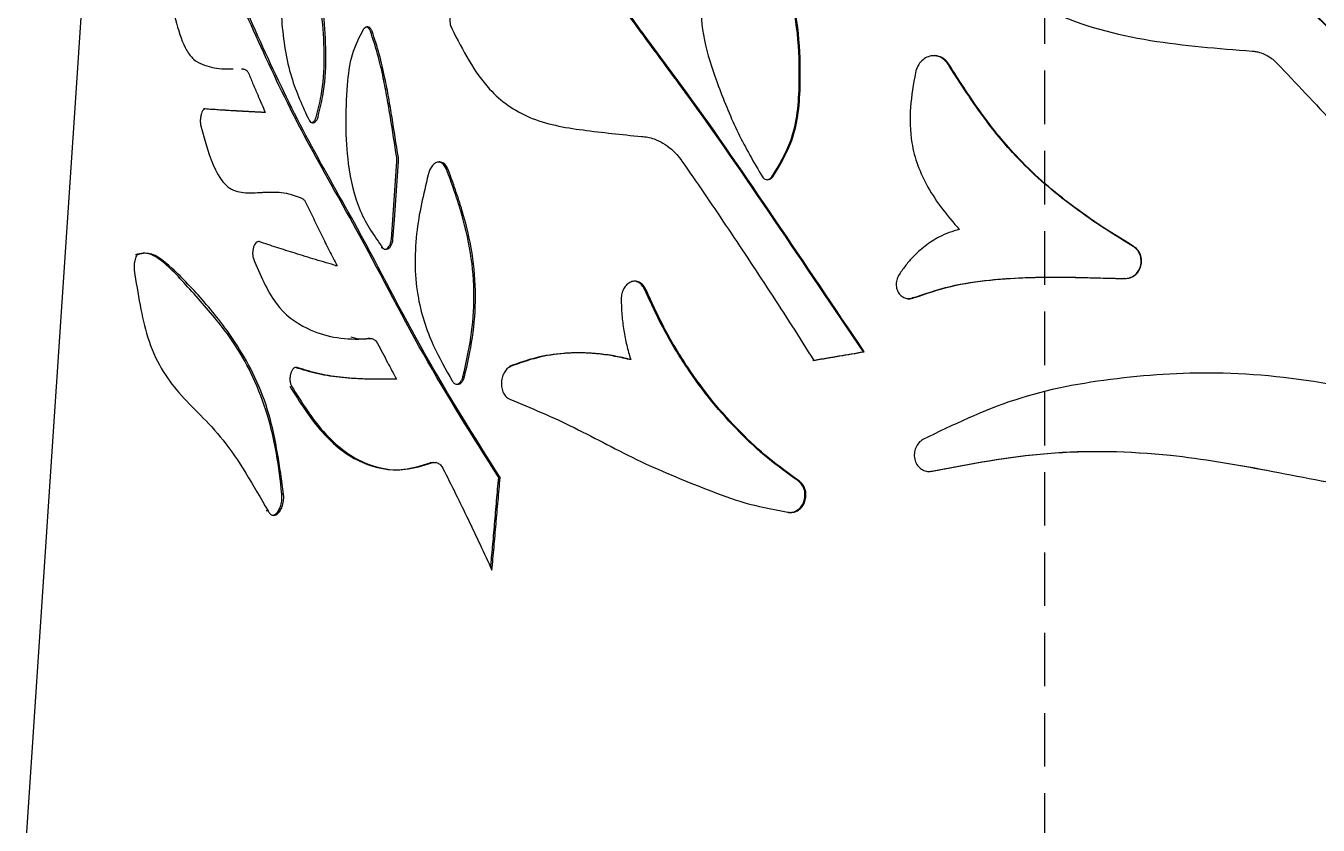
# Model space of a CAD drawing. Header units: millimetres. Extents: x 8 to 832, y 8 to 585.
# Drawn here: x 486.11 to 516.77, y 188.56 to 207.52 of the extents above; entities that cross this region are included whole.
import ezdxf

# ---------------------------------------------------------------- set-up
doc = ezdxf.new("R2010")
doc.units = ezdxf.units.MM
doc.linetypes.add('HIDDEN', pattern=[1.905, 1.27, -0.635])
doc.layers.add('HIDDEN', color=3, linetype='HIDDEN')
doc.layers.add('OUTLINE', color=7, linetype='Continuous', lineweight=25)

msp = doc.modelspace()

# ---------------------------------------------------------------- linework, layer by layer
at = {"layer": 'HIDDEN'}
msp.add_line((510.272, 263.612), (510.272, 183.612), dxfattribs=at)
at = {"layer": 'OUTLINE'}
for p, q in [((491.271, 206.495), (491.227, 206.495)), ((490.368, 205.552), (490.322, 205.552)), ((491.79, 205.467), (491.747, 205.467)), ((503.829, 203.938), (503.804, 203.938)), ((488.76, 202.092), (488.713, 202.092)), ((494.574, 202.26), (494.536, 202.26)), ((493.492, 201.83), (493.452, 201.83)), ((512.182, 201.528), (512.17, 201.528)), ((507.165, 201.069), (507.145, 201.069)), ((494.267, 200.108), (494.228, 200.108)), ((500.458, 199.608), (500.428, 199.608)), ((506, 199.791), (505.978, 199.791)), ((494.9, 199.144), (494.862, 199.144)), ((496.516, 199.196), (496.48, 199.196)), ((495.737, 197.156), (495.7, 197.156)), ((495.846, 197.164), (495.834, 197.164)), ((497.361, 196.808), (497.327, 196.808)), ((507.549, 196.955), (507.595, 196.962)), ((492.225, 196.413), (492.184, 196.413)), ((491.855, 196.016), (491.813, 196.016)), ((504.224, 195.981), (504.2, 195.981))]:
    msp.add_line(p, q, dxfattribs=at)
at = {"layer": 'OUTLINE', "flags": 128}
for points in [[(488.552, 224.871), (487.285, 205.819), (486.766, 198.015), (486.111, 188.161)], [(494.781, 202.463), (494.814, 202.924), (494.847, 203.385), (494.879, 203.846), (494.912, 204.307)], [(494.819, 202.463), (494.852, 202.924), (494.885, 203.385), (494.918, 203.846), (494.95, 204.307)]]:
    msp.add_lwpolyline(points, dxfattribs=at)
at = {"layer": 'OUTLINE'}
for points, knots in [([(520.273, 204.1), (520.258, 204.118), (519.397, 205.177), (516.505, 207.996), (511.637, 212.464), (506.495, 217.319), (501.887, 221.463), (499.371, 223.73), (498.102, 224.874)], [0, 0, 0, 0, 0.002136, 0.125581, 0.371571, 0.617597, 0.807046, 1, 1, 1, 1]), ([(522.765, 201.035), (521.937, 202.092), (520.282, 204.205), (516.539, 208.031), (511.63, 212.462), (506.51, 217.328), (501.912, 221.466), (499.405, 223.729), (498.14, 224.871)], [0, 0, 0, 0, 0.110171, 0.220382, 0.439998, 0.659647, 0.828272, 1, 1, 1, 1]), ([(505.978, 199.791), (505.271, 200.838), (503.858, 202.933), (502.119, 205.481), (500.991, 206.976), (500.554, 207.578), (500.379, 207.818), (499.904, 208.481), (499.145, 209.566), (498.187, 210.938), (497.575, 211.812), (497.287, 212.223)], [0, 0, 0, 0, 0.238374, 0.476849, 0.595973, 0.610862, 0.625751, 0.655528, 0.77465, 0.893778, 1, 1, 1, 1]), ([(506, 199.791), (505.294, 200.839), (503.882, 202.935), (502.144, 205.484), (501.018, 206.98), (500.58, 207.582), (500.406, 207.823), (499.931, 208.486), (499.173, 209.572), (498.218, 210.943), (497.609, 211.814), (497.323, 212.223)], [0, 0, 0, 0, 0.238538, 0.477176, 0.596382, 0.61128, 0.626179, 0.655977, 0.775181, 0.894391, 1, 1, 1, 1]), ([(503.804, 203.938), (503.975, 204.219), (504.381, 204.886), (504.511, 206.502), (504.345, 208.458), (503.526, 210.158), (502.879, 210.978), (502.639, 211.282)], [0, 0, 0, 0, 0.12232, 0.2907745, 0.5782342, 0.843421, 1, 1, 1, 1]), ([(503.829, 203.938), (503.999, 204.219), (504.405, 204.888), (504.535, 206.504), (504.369, 208.461), (503.55, 210.161), (502.905, 210.979), (502.666, 211.282)], [0, 0, 0, 0, 0.122354, 0.291167, 0.578697, 0.844233, 1, 1, 1, 1]), ([(497.327, 196.808), (496.714, 197.778), (495.487, 199.724), (494.083, 202.514), (492.753, 204.779), (491.733, 206.891), (490.814, 209), (490.286, 210.331), (490.021, 210.997)], [0, 0, 0, 0, 0.199143, 0.399212, 0.548526, 0.698158, 0.848839, 1, 1, 1, 1]), ([(497.361, 196.808), (496.749, 197.779), (495.523, 199.726), (494.121, 202.517), (492.793, 204.782), (491.775, 206.893), (490.859, 209.001), (490.331, 210.331), (490.067, 210.997)], [0, 0, 0, 0, 0.199295, 0.399515, 0.548755, 0.698314, 0.848917, 1, 1, 1, 1]), ([(502.263, 211.051), (502.232, 210.553), (502.171, 209.558), (502.068, 208.221), (502.199, 207.036), (502.559, 206.026), (502.985, 204.964), (503.383, 204.281), (503.583, 203.938)], [0, 0, 0, 0, 0.19713, 0.394172, 0.528054, 0.668091, 0.83334, 1, 1, 1, 1]), ([(492.369, 209.702), (492.3, 209.405), (492.145, 208.74), (492.156, 207.535), (492.358, 206.297), (492.677, 205.612), (492.829, 205.284)], [0, 0, 0, 0, 0.190434, 0.425539, 0.724453, 1, 1, 1, 1]), ([(493, 205.357), (493.041, 205.525), (493.226, 206.267), (493.188, 207.308), (493.079, 208.293), (492.881, 208.758), (492.733, 209.166), (492.718, 209.482), (492.713, 209.598)], [0, 0, 0, 0, 0.117035, 0.517583, 0.668399, 0.788797, 0.922111, 1, 1, 1, 1]), ([(493.041, 205.357), (493.083, 205.525), (493.267, 206.27), (493.23, 207.317), (493.099, 208.469), (492.792, 208.967), (492.763, 209.459), (492.755, 209.598)], [0, 0, 0, 0, 0.117071, 0.519602, 0.671172, 0.906638, 1, 1, 1, 1]), ([(508.703, 209.603), (508.917, 209.228), (509.335, 208.49), (510.768, 207.617), (512.743, 207.117), (514.391, 206.988), (515.2, 206.925)], [0, 0, 0, 0, 0.172529, 0.338884, 0.675787, 1, 1, 1, 1]), ([(489.512, 208.322), (489.566, 208.071), (489.675, 207.566), (489.866, 207.001), (490.088, 206.711), (490.365, 206.569), (490.674, 206.501), (490.935, 206.501), (491.025, 206.501)], [0, 0, 0, 0, 0.205983, 0.415712, 0.523786, 0.636991, 0.874763, 1, 1, 1, 1]), ([(496.544, 208.116), (496.516, 208.126), (496.459, 208.148), (496.37, 208.125), (496.288, 208.064), (496.222, 207.967), (496.176, 207.841), (496.159, 207.698), (496.172, 207.564), (496.201, 207.492), (496.213, 207.461)], [0, 0, 0, 0, 0.121973, 0.24407, 0.364027, 0.488165, 0.618163, 0.754518, 0.894127, 1, 1, 1, 1]), ([(494.115, 207.439), (494.014, 207.248), (493.81, 206.86), (493.685, 205.727), (493.678, 204.439), (493.995, 203.074), (494.38, 202.533), (494.574, 202.26)], [0, 0, 0, 0, 0.12261, 0.247387, 0.567438, 0.78125, 1, 1, 1, 1]), ([(494.324, 207.394), (494.314, 207.415), (494.295, 207.457), (494.251, 207.493), (494.203, 207.502), (494.155, 207.484), (494.128, 207.454), (494.115, 207.439)], [0, 0, 0, 0, 0.207783, 0.415914, 0.615017, 0.807294, 1, 1, 1, 1]), ([(494.284, 207.394), (494.275, 207.415), (494.255, 207.457), (494.214, 207.493), (494.184, 207.495), (494.171, 207.496)], [0, 0, 0, 0, 0.359156, 0.718861, 1, 1, 1, 1]), ([(494.908, 204.398), (494.859, 204.715), (494.785, 205.189), (494.681, 205.82), (494.585, 206.325), (494.463, 206.86), (494.344, 207.215), (494.284, 207.394)], [0, 0, 0, 0, 0.3068998, 0.4603545, 0.6139687, 0.8060689, 1, 1, 1, 1]), ([(494.947, 204.398), (494.897, 204.715), (494.823, 205.189), (494.72, 205.82), (494.624, 206.325), (494.502, 206.86), (494.384, 207.215), (494.324, 207.394)], [0, 0, 0, 0, 0.306971, 0.46046, 0.614108, 0.806141, 1, 1, 1, 1]), ([(496.213, 207.461), (496.481, 206.939), (496.949, 206.029), (498.079, 205.25), (499.323, 205.038), (500.246, 204.946), (500.711, 204.9)], [0, 0, 0, 0, 0.285953, 0.499262, 0.747556, 1, 1, 1, 1]), ([(515.2, 206.925), (515.229, 206.921), (515.29, 206.915), (515.398, 206.888), (515.523, 206.84), (515.637, 206.772), (515.725, 206.703), (515.767, 206.661), (515.788, 206.64)], [0, 0, 0, 0, 0.135017, 0.271408, 0.499164, 0.733434, 0.866147, 1, 1, 1, 1]), ([(508.006, 206.613), (507.974, 206.655), (507.91, 206.738), (507.771, 206.808), (507.624, 206.825), (507.482, 206.786), (507.359, 206.701), (507.259, 206.573), (507.229, 206.468), (507.213, 206.413)], [0, 0, 0, 0, 0.146022, 0.292434, 0.433656, 0.569253, 0.707351, 0.84966, 1, 1, 1, 1]), ([(507.987, 206.613), (507.955, 206.654), (507.891, 206.737), (507.763, 206.807), (507.674, 206.81), (507.637, 206.812)], [0, 0, 0, 0, 0.363688, 0.728329, 1, 1, 1, 1]), ([(515.788, 206.64), (516.242, 206.159), (517.15, 205.198), (518.463, 203.779), (519.735, 202.393), (520.555, 201.493), (520.966, 201.042)], [0, 0, 0, 0, 0.261211, 0.522422, 0.761135, 1, 1, 1, 1]), ([(491.271, 206.495), (491.284, 206.494), (491.307, 206.494), (491.338, 206.475), (491.362, 206.45), (491.383, 206.419), (491.394, 206.396), (491.4, 206.384)], [0, 0, 0, 0, 0.270934, 0.4657, 0.666084, 0.831555, 1, 1, 1, 1]), ([(491.4, 206.384), (491.434, 206.301), (491.504, 206.136), (491.604, 205.9), (491.699, 205.677), (491.76, 205.537), (491.79, 205.467)], [0, 0, 0, 0, 0.271679, 0.543357, 0.771677, 1, 1, 1, 1]), ([(507.213, 206.413), (507.166, 206.142), (507.071, 205.592), (507.085, 204.838), (507.257, 204.2), (507.509, 203.674), (507.844, 203.167), (508.116, 202.853), (508.252, 202.695)], [0, 0, 0, 0, 0.199745, 0.405622, 0.542292, 0.68402, 0.840972, 1, 1, 1, 1]), ([(512.375, 202.293), (512.099, 202.461), (511.547, 202.8), (510.793, 203.342), (510.109, 203.911), (509.401, 204.614), (508.688, 205.518), (508.221, 206.247), (507.987, 206.613)], [0, 0, 0, 0, 0.15478, 0.310033, 0.446523, 0.583891, 0.790993, 1, 1, 1, 1]), ([(512.387, 202.293), (512.111, 202.462), (511.559, 202.8), (510.806, 203.343), (510.123, 203.912), (509.417, 204.615), (508.705, 205.519), (508.239, 206.247), (508.006, 206.613)], [0, 0, 0, 0, 0.154908, 0.310289, 0.446705, 0.583998, 0.791049, 1, 1, 1, 1]), ([(490.368, 205.552), (490.357, 205.55), (490.334, 205.546), (490.302, 205.507), (490.275, 205.448), (490.256, 205.372), (490.247, 205.286), (490.249, 205.208), (490.258, 205.165), (490.262, 205.148)], [0, 0, 0, 0, 0.141716, 0.283378, 0.426958, 0.574896, 0.729102, 0.886852, 1, 1, 1, 1]), ([(491.747, 205.467), (491.613, 205.474), (491.346, 205.489), (490.979, 205.51), (490.636, 205.531), (490.427, 205.545), (490.322, 205.552)], [0, 0, 0, 0, 0.261452, 0.522904, 0.761393, 1, 1, 1, 1]), ([(491.79, 205.467), (491.657, 205.474), (491.39, 205.489), (491.023, 205.511), (490.68, 205.531), (490.472, 205.545), (490.368, 205.552)], [0, 0, 0, 0, 0.2618489, 0.5236977, 0.7617904, 1, 1, 1, 1]), ([(490.262, 205.148), (490.363, 204.776), (490.522, 204.19), (490.89, 203.649), (491.284, 203.544), (491.602, 203.57), (491.942, 203.583), (492.26, 203.585), (492.54, 203.478), (492.665, 203.43)], [0, 0, 0, 0, 0.246019, 0.387525, 0.529298, 0.683602, 0.72214, 0.87648, 1, 1, 1, 1]), ([(492.829, 205.284), (492.841, 205.268), (492.863, 205.236), (492.906, 205.218), (492.951, 205.227), (492.993, 205.261), (493.023, 205.308), (493.036, 205.344), (493.041, 205.357)], [0, 0, 0, 0, 0.183362, 0.366995, 0.544249, 0.719362, 0.897544, 1, 1, 1, 1]), ([(492.909, 205.231), (492.923, 205.241), (492.951, 205.26), (492.981, 205.309), (492.995, 205.344), (493, 205.357)], [0, 0, 0, 0, 0.385432, 0.777359, 1, 1, 1, 1]), ([(500.711, 204.9), (500.761, 204.895), (500.863, 204.886), (501.036, 204.838), (501.228, 204.75), (501.409, 204.619), (501.559, 204.472), (501.636, 204.368), (501.675, 204.316)], [0, 0, 0, 0, 0.1368059, 0.275428, 0.4791382, 0.6887174, 0.8431869, 1, 1, 1, 1]), ([(494.912, 204.307), (494.913, 204.315), (494.913, 204.331), (494.913, 204.354), (494.911, 204.377), (494.909, 204.391), (494.908, 204.398)], [0, 0, 0, 0, 0.258925, 0.517875, 0.758205, 1, 1, 1, 1]), ([(494.95, 204.307), (494.951, 204.315), (494.952, 204.331), (494.951, 204.354), (494.95, 204.377), (494.948, 204.391), (494.947, 204.398)], [0, 0, 0, 0, 0.258933, 0.517891, 0.758216, 1, 1, 1, 1]), ([(496.128, 204.113), (496.112, 204.148), (496.078, 204.218), (496, 204.282), (495.914, 204.302), (495.828, 204.277), (495.752, 204.213), (495.703, 204.137), (495.682, 204.085), (495.676, 204.071)], [0, 0, 0, 0, 0.1623626, 0.3249445, 0.4817371, 0.6329006, 0.7839028, 0.9399731, 1, 1, 1, 1]), ([(496.092, 204.113), (496.075, 204.148), (496.041, 204.218), (495.965, 204.282), (495.909, 204.29), (495.882, 204.293)], [0, 0, 0, 0, 0.345453, 0.691339, 1, 1, 1, 1]), ([(501.675, 204.316), (502.02, 203.812), (502.541, 203.051), (503.236, 202.011), (503.762, 201.213), (504.284, 200.406), (504.629, 199.86), (504.801, 199.587)], [0, 0, 0, 0, 0.32814, 0.495976, 0.663863, 0.831905, 1, 1, 1, 1]), ([(495.676, 204.071), (495.563, 203.615), (495.327, 202.661), (495.326, 201.168), (495.719, 199.985), (496.068, 199.375), (496.224, 199.101)], [0, 0, 0, 0, 0.262121, 0.547509, 0.796802, 1, 1, 1, 1]), ([(496.48, 199.196), (496.55, 199.506), (496.691, 200.133), (496.768, 201.131), (496.682, 202.155), (496.479, 202.985), (496.269, 203.633), (496.151, 203.953), (496.092, 204.113)], [0, 0, 0, 0, 0.184821, 0.373761, 0.574025, 0.783478, 0.891597, 1, 1, 1, 1]), ([(496.516, 199.196), (496.586, 199.506), (496.726, 200.133), (496.804, 201.132), (496.717, 202.157), (496.514, 202.987), (496.304, 203.634), (496.187, 203.953), (496.128, 204.113)], [0, 0, 0, 0, 0.184847, 0.373803, 0.574377, 0.784146, 0.891933, 1, 1, 1, 1]), ([(503.583, 203.938), (503.596, 203.923), (503.622, 203.894), (503.675, 203.873), (503.73, 203.873), (503.785, 203.893), (503.814, 203.923), (503.829, 203.938)], [0, 0, 0, 0, 0.199954, 0.40023, 0.594751, 0.790703, 1, 1, 1, 1]), ([(503.705, 203.876), (503.723, 203.881), (503.76, 203.892), (503.789, 203.922), (503.804, 203.938)], [0, 0, 0, 0, 0.484205, 1, 1, 1, 1]), ([(492.665, 203.43), (492.674, 203.424), (492.693, 203.413), (492.717, 203.387), (492.739, 203.358), (492.75, 203.335), (492.756, 203.324)], [0, 0, 0, 0, 0.266482, 0.533033, 0.764751, 1, 1, 1, 1]), ([(492.756, 203.324), (492.817, 203.197), (492.938, 202.944), (493.121, 202.568), (493.306, 202.196), (493.43, 201.952), (493.492, 201.83)], [0, 0, 0, 0, 0.254537, 0.509076, 0.754532, 1, 1, 1, 1]), ([(508.252, 202.695), (508.173, 202.672), (508.012, 202.626), (507.737, 202.5), (507.435, 202.308), (507.167, 202.064), (506.961, 201.824), (506.864, 201.677), (506.815, 201.603)], [0, 0, 0, 0, 0.137506, 0.276819, 0.495281, 0.719977, 0.859253, 1, 1, 1, 1]), ([(491.646, 202.404), (491.633, 202.405), (491.606, 202.409), (491.566, 202.38), (491.532, 202.33), (491.506, 202.26), (491.491, 202.178), (491.489, 202.088), (491.501, 202.034), (491.507, 202.007)], [0, 0, 0, 0, 0.135041, 0.270064, 0.406245, 0.545494, 0.689469, 0.837401, 1, 1, 1, 1]), ([(493.492, 201.83), (493.321, 201.879), (492.98, 201.979), (492.505, 202.124), (492.059, 202.266), (491.784, 202.358), (491.646, 202.404)], [0, 0, 0, 0, 0.259856, 0.519712, 0.759785, 1, 1, 1, 1]), ([(494.574, 202.26), (494.589, 202.247), (494.618, 202.223), (494.669, 202.219), (494.719, 202.24), (494.764, 202.286), (494.798, 202.352), (494.815, 202.415), (494.818, 202.453), (494.819, 202.463)], [0, 0, 0, 0, 0.156292, 0.31273, 0.465708, 0.618176, 0.77499, 0.938461, 1, 1, 1, 1]), ([(494.614, 202.225), (494.619, 202.224), (494.642, 202.22), (494.681, 202.242), (494.725, 202.286), (494.76, 202.353), (494.776, 202.415), (494.78, 202.453), (494.781, 202.463)], [0, 0, 0, 0, 0.072565, 0.279566, 0.485834, 0.69776, 0.918428, 1, 1, 1, 1]), ([(488.76, 202.092), (488.751, 202.085), (488.734, 202.071), (488.71, 202.018), (488.692, 201.948), (488.68, 201.866), (488.677, 201.788), (488.68, 201.744), (488.681, 201.726)], [0, 0, 0, 0, 0.172812, 0.34566, 0.518069, 0.695399, 0.877681, 1, 1, 1, 1]), ([(492.184, 196.413), (492.147, 196.738), (492.074, 197.395), (491.845, 198.337), (491.513, 199.21), (491.109, 199.922), (490.693, 200.488), (490.156, 201.101), (489.67, 201.661), (489.216, 202.051), (488.939, 202.16), (488.774, 202.11), (488.713, 202.092)], [0, 0, 0, 0, 0.091934, 0.185798, 0.289958, 0.398118, 0.492299, 0.5873, 0.779728, 0.863662, 0.949693, 1, 1, 1, 1]), ([(492.225, 196.413), (492.135, 197.065), (491.941, 198.462), (491.166, 199.969), (490.334, 201.008), (489.604, 201.776), (489.087, 202.19), (488.821, 202.11), (488.76, 202.092)], [0, 0, 0, 0, 0.185713, 0.39789, 0.588743, 0.78008, 0.949443, 1, 1, 1, 1]), ([(512.17, 201.528), (512.212, 201.532), (512.296, 201.538), (512.41, 201.602), (512.501, 201.699), (512.558, 201.823), (512.574, 201.963), (512.544, 202.102), (512.475, 202.22), (512.407, 202.27), (512.375, 202.293)], [0, 0, 0, 0, 0.121183, 0.242351, 0.364214, 0.490769, 0.621598, 0.755302, 0.888526, 1, 1, 1, 1]), ([(512.182, 201.528), (512.224, 201.532), (512.308, 201.538), (512.422, 201.602), (512.512, 201.698), (512.569, 201.822), (512.586, 201.963), (512.556, 202.102), (512.487, 202.22), (512.418, 202.27), (512.387, 202.293)], [0, 0, 0, 0, 0.120923, 0.241839, 0.363529, 0.490054, 0.621037, 0.755007, 0.888483, 1, 1, 1, 1]), ([(488.681, 201.726), (488.77, 201.165), (488.969, 199.9), (489.726, 198.729), (490.815, 197.828), (491.505, 196.626), (491.855, 196.016)], [0, 0, 0, 0, 0.198821, 0.448389, 0.720384, 1, 1, 1, 1]), ([(491.507, 202.007), (491.669, 201.62), (491.989, 200.859), (492.886, 200.207), (493.683, 200.064), (494.211, 200.104), (494.267, 200.108)], [0, 0, 0, 0, 0.279963, 0.550744, 0.952186, 1, 1, 1, 1]), ([(500.819, 201.271), (500.799, 201.308), (500.759, 201.382), (500.666, 201.45), (500.562, 201.474), (500.459, 201.453), (500.366, 201.392), (500.292, 201.296), (500.242, 201.174), (500.236, 201.085), (500.233, 201.04)], [0, 0, 0, 0, 0.129214, 0.258708, 0.381421, 0.501647, 0.621501, 0.744209, 0.871206, 1, 1, 1, 1]), ([(500.789, 201.271), (500.769, 201.308), (500.729, 201.383), (500.636, 201.446), (500.565, 201.473), (500.53, 201.466), (500.53, 201.466)], [0, 0, 0, 0, 0.336891, 0.674508, 0.994858, 1, 1, 1, 1]), ([(506.815, 201.603), (506.797, 201.566), (506.76, 201.492), (506.752, 201.365), (506.778, 201.243), (506.842, 201.141), (506.932, 201.074), (507.035, 201.045), (507.115, 201.052), (507.157, 201.067), (507.165, 201.069)], [0, 0, 0, 0, 0.142025, 0.283896, 0.429701, 0.571714, 0.705632, 0.837102, 0.968191, 1, 1, 1, 1]), ([(507.145, 201.069), (507.442, 201.17), (508.035, 201.371), (509.177, 201.536), (510.155, 201.568), (510.955, 201.559), (511.493, 201.546), (511.899, 201.535), (512.17, 201.528)], [0, 0, 0, 0, 0.187141, 0.374493, 0.68603, 0.764483, 0.842935, 1, 1, 1, 1]), ([(507.165, 201.069), (507.461, 201.17), (508.055, 201.371), (508.99, 201.506), (509.936, 201.565), (510.614, 201.565), (511.054, 201.557), (511.482, 201.547), (511.872, 201.537), (512.182, 201.528)], [0, 0, 0, 0, 0.1874, 0.37501, 0.562433, 0.749761, 0.773169, 0.819985, 1, 1, 1, 1]), ([(504.431, 196.726), (504.187, 196.901), (503.699, 197.254), (503.016, 197.889), (502.369, 198.605), (501.771, 199.42), (501.233, 200.304), (500.937, 200.948), (500.789, 201.271)], [0, 0, 0, 0, 0.154815, 0.310571, 0.479377, 0.649571, 0.824052, 1, 1, 1, 1]), ([(504.454, 196.726), (504.211, 196.902), (503.723, 197.255), (503.041, 197.89), (502.395, 198.606), (501.798, 199.421), (501.261, 200.305), (500.966, 200.948), (500.819, 201.271)], [0, 0, 0, 0, 0.15493, 0.310803, 0.479556, 0.649696, 0.824117, 1, 1, 1, 1]), ([(500.233, 201.04), (500.234, 200.978), (500.237, 200.853), (500.249, 200.666), (500.268, 200.481), (500.302, 200.24), (500.359, 199.946), (500.425, 199.721), (500.458, 199.608)], [0, 0, 0, 0, 0.12686, 0.253962, 0.380827, 0.507947, 0.753027, 1, 1, 1, 1]), ([(507.031, 201.053), (507.061, 201.053), (507.1, 201.053), (507.137, 201.066), (507.145, 201.069)], [0, 0, 0, 0, 0.775151, 1, 1, 1, 1]), ([(493.818, 200.143), (493.897, 200.121), (494.027, 200.085), (494.171, 200.102), (494.228, 200.108)], [0, 0, 0, 0, 0.607665, 1, 1, 1, 1]), ([(494.267, 200.108), (494.285, 200.108), (494.316, 200.109), (494.359, 200.091), (494.394, 200.066), (494.427, 200.031), (494.445, 200), (494.455, 199.985)], [0, 0, 0, 0, 0.2509178, 0.4322433, 0.6188149, 0.8067886, 1, 1, 1, 1]), ([(494.455, 199.985), (494.494, 199.911), (494.572, 199.763), (494.685, 199.549), (494.795, 199.343), (494.865, 199.21), (494.9, 199.144)], [0, 0, 0, 0, 0.264739, 0.529474, 0.764731, 1, 1, 1, 1]), ([(500.428, 199.608), (500.297, 199.638), (500.036, 199.698), (499.643, 199.75), (499.251, 199.771), (498.772, 199.754), (498.205, 199.67), (497.788, 199.519), (497.577, 199.443)], [0, 0, 0, 0, 0.134204, 0.268925, 0.403143, 0.53798, 0.767298, 1, 1, 1, 1]), ([(500.458, 199.608), (500.327, 199.638), (500.066, 199.698), (499.673, 199.75), (499.281, 199.771), (498.802, 199.754), (498.237, 199.67), (497.821, 199.519), (497.611, 199.443)], [0, 0, 0, 0, 0.134402, 0.269322, 0.403738, 0.538777, 0.767701, 1, 1, 1, 1]), ([(504.778, 199.587), (504.88, 199.605), (505.085, 199.64), (505.388, 199.691), (505.685, 199.742), (505.88, 199.775), (505.978, 199.791)], [0, 0, 0, 0, 0.257992, 0.515982, 0.757981, 1, 1, 1, 1]), ([(504.801, 199.587), (504.903, 199.605), (505.108, 199.64), (505.41, 199.692), (505.707, 199.742), (505.902, 199.775), (506, 199.791)], [0, 0, 0, 0, 0.258367, 0.516733, 0.758359, 1, 1, 1, 1]), ([(492.548, 199.416), (492.533, 199.418), (492.503, 199.423), (492.458, 199.395), (492.42, 199.345), (492.391, 199.276), (492.375, 199.194), (492.374, 199.107), (492.387, 199.032), (492.405, 198.995), (492.413, 198.978)], [0, 0, 0, 0, 0.124218, 0.248466, 0.372702, 0.498582, 0.628043, 0.760749, 0.895126, 1, 1, 1, 1]), ([(494.862, 199.144), (494.647, 199.14), (494.324, 199.135), (493.91, 199.152), (493.513, 199.185), (493.036, 199.254), (492.683, 199.362), (492.506, 199.416)], [0, 0, 0, 0, 0.254398, 0.381574, 0.508853, 0.753829, 1, 1, 1, 1]), ([(494.9, 199.144), (494.685, 199.14), (494.362, 199.135), (493.949, 199.152), (493.552, 199.185), (493.076, 199.254), (492.724, 199.362), (492.548, 199.416)], [0, 0, 0, 0, 0.254776, 0.382142, 0.50961, 0.754209, 1, 1, 1, 1]), ([(497.611, 199.443), (497.581, 199.426), (497.521, 199.392), (497.45, 199.294), (497.403, 199.172), (497.386, 199.035), (497.403, 198.898), (497.452, 198.78), (497.521, 198.702), (497.574, 198.679), (497.595, 198.67)], [0, 0, 0, 0, 0.125267, 0.250433, 0.378241, 0.510526, 0.644407, 0.778869, 0.909776, 1, 1, 1, 1]), ([(522.814, 196.634), (521.951, 197.182), (520.265, 198.252), (517.383, 199.027), (514.618, 199.362), (511.988, 199.203), (509.553, 198.757), (508.103, 198.056), (507.389, 197.711)], [0, 0, 0, 0, 0.184594, 0.361059, 0.537119, 0.693279, 0.849143, 1, 1, 1, 1]), ([(492.371, 198.978), (492.611, 198.596), (493.092, 197.829), (494.015, 197.106), (494.937, 196.925), (495.491, 197.092), (495.7, 197.156)], [0, 0, 0, 0, 0.296092, 0.59479, 0.846755, 1, 1, 1, 1]), ([(492.413, 198.978), (492.652, 198.597), (493.132, 197.83), (494.052, 197.107), (494.973, 196.925), (495.527, 197.092), (495.737, 197.156)], [0, 0, 0, 0, 0.295856, 0.594313, 0.845885, 1, 1, 1, 1]), ([(496.224, 199.101), (496.237, 199.082), (496.264, 199.044), (496.319, 199.017), (496.376, 199.018), (496.43, 199.046), (496.476, 199.098), (496.503, 199.152), (496.513, 199.187), (496.516, 199.196)], [0, 0, 0, 0, 0.162099, 0.324474, 0.479666, 0.631132, 0.784572, 0.942958, 1, 1, 1, 1]), ([(496.309, 199.022), (496.32, 199.022), (496.348, 199.02), (496.395, 199.047), (496.441, 199.098), (496.468, 199.153), (496.478, 199.187), (496.48, 199.196)], [0, 0, 0, 0, 0.144309, 0.39407, 0.646933, 0.90771, 1, 1, 1, 1]), ([(497.595, 198.67), (498.101, 198.456), (499.117, 198.027), (500.413, 197.302), (501.522, 196.821), (502.381, 196.477), (503.271, 196.153), (503.905, 196.039), (504.224, 195.981)], [0, 0, 0, 0, 0.247475, 0.496981, 0.621806, 0.746819, 0.872846, 1, 1, 1, 1]), ([(507.389, 197.711), (507.354, 197.686), (507.284, 197.636), (507.214, 197.518), (507.18, 197.385), (507.189, 197.245), (507.24, 197.117), (507.327, 197.018), (507.439, 196.96), (507.539, 196.948), (507.596, 196.959), (507.614, 196.962)], [0, 0, 0, 0, 0.117852, 0.235685, 0.354431, 0.476175, 0.598794, 0.718978, 0.836331, 0.949274, 1, 1, 1, 1]), ([(507.595, 196.962), (508.501, 197.133), (510.34, 197.481), (513.045, 197.423), (515.548, 196.993), (517.855, 196.521), (520.227, 196.179), (521.828, 196.129), (522.634, 196.104)], [0, 0, 0, 0, 0.1894503, 0.3845545, 0.5365038, 0.6894753, 0.8438018, 1, 1, 1, 1]), ([(507.614, 196.962), (508.517, 197.133), (510.352, 197.48), (513.051, 197.423), (515.55, 196.994), (517.855, 196.521), (520.225, 196.179), (521.825, 196.129), (522.631, 196.104)], [0, 0, 0, 0, 0.18923, 0.384106, 0.536163, 0.689249, 0.843685, 1, 1, 1, 1]), ([(495.7, 197.156), (495.73, 197.166), (495.767, 197.178), (495.802, 197.163), (495.809, 197.161)], [0, 0, 0, 0, 0.8066453, 1, 1, 1, 1]), ([(495.737, 197.156), (495.766, 197.163), (495.825, 197.177), (495.911, 197.143), (495.971, 197.086), (495.997, 197.039), (496.006, 197.024)], [0, 0, 0, 0, 0.288064, 0.576259, 0.863015, 1, 1, 1, 1]), ([(496.006, 197.024), (496.106, 196.825), (496.306, 196.427), (496.599, 195.824), (496.887, 195.218), (497.074, 194.811), (497.168, 194.607)], [0, 0, 0, 0, 0.2529199, 0.5058402, 0.7528782, 1, 1, 1, 1]), ([(497.139, 194.669), (497.153, 194.832), (497.184, 195.178), (497.23, 195.707), (497.278, 196.258), (497.311, 196.624), (497.327, 196.808)], [0, 0, 0, 0, 0.228089, 0.485389, 0.742695, 1, 1, 1, 1]), ([(497.168, 194.607), (497.184, 194.79), (497.216, 195.157), (497.264, 195.707), (497.313, 196.258), (497.345, 196.624), (497.361, 196.808)], [0, 0, 0, 0, 0.249998, 0.499995, 0.749998, 1, 1, 1, 1]), ([(504.2, 195.981), (504.238, 195.981), (504.313, 195.98), (504.422, 196.033), (504.511, 196.12), (504.573, 196.237), (504.599, 196.372), (504.585, 196.509), (504.531, 196.638), (504.465, 196.696), (504.431, 196.726)], [0, 0, 0, 0, 0.119176, 0.238338, 0.358143, 0.480823, 0.606658, 0.73476, 0.863364, 1, 1, 1, 1]), ([(504.224, 195.981), (504.261, 195.981), (504.337, 195.98), (504.445, 196.032), (504.534, 196.119), (504.596, 196.236), (504.623, 196.371), (504.609, 196.509), (504.554, 196.638), (504.488, 196.696), (504.454, 196.726)], [0, 0, 0, 0, 0.118919, 0.237813, 0.357422, 0.480036, 0.60598, 0.734328, 0.863198, 1, 1, 1, 1]), ([(491.855, 196.016), (491.872, 195.99), (491.905, 195.937), (491.973, 195.906), (492.045, 195.915), (492.114, 195.97), (492.171, 196.06), (492.212, 196.178), (492.231, 196.302), (492.227, 196.38), (492.225, 196.413)], [0, 0, 0, 0, 0.126414, 0.252692, 0.382621, 0.511705, 0.63491, 0.765482, 0.899788, 1, 1, 1, 1]), ([(491.945, 195.915), (491.965, 195.915), (492.008, 195.916), (492.072, 195.971), (492.13, 196.061), (492.17, 196.178), (492.189, 196.303), (492.185, 196.38), (492.184, 196.413)], [0, 0, 0, 0, 0.145398, 0.324594, 0.495531, 0.676472, 0.862333, 1, 1, 1, 1])]:
    msp.add_open_spline(points, degree=3, knots=knots, dxfattribs=at)

doc.saveas('drawing.dxf')
